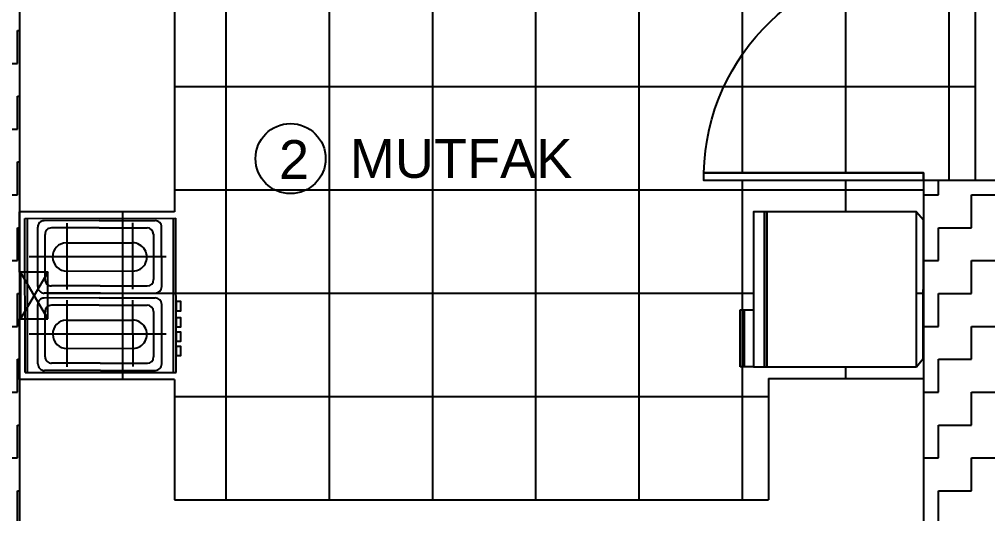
# Model space of a CAD drawing. Header units: millimetres. Extents: x 154 to 5560, y 36 to 724.
# Drawn here: x 4642.3 to 4735.7, y 170.7 to 218.4 of the extents above; entities that cross this region are included whole.
import ezdxf

# ---------------------------------------------------------------- set-up
doc = ezdxf.new("R2010")
doc.units = ezdxf.units.MM
doc.layers.add('MİMARİ PLAN', color=8, linetype='Continuous')
doc.styles.get("Standard").update_dxf_attribs({"font": 'arial.ttf'})
doc.styles.add('taho', font='tahoma.ttf')
doc.dimstyles.new('PATO', dxfattribs={"dimtxt": 0.15, "dimasz": 0.1, "dimexe": 0.02, "dimexo": 0, "dimgap": 0.1, "dimtad": 2, "dimzin": 1, "dimdsep": 46, "dimtxsty": 'taho', "dimblk": 'ARCHTICK', "dimcen": 0.1, "dimse1": 1, "dimse2": 1, "dimclrd": 256, "dimclre": 1, "dimclrt": 256, "dimadec": 0, "dimazin": 0, "dimtfac": 1, "dimtix": 1, "dimtmove": 0, "dimatfit": 3, "dimldrblk": 'ARCHTICK', "dimfxl": 1, "dimtolj": 1, "dimtzin": 0, "dimarcsym": 0})

# ---------------------------------------------------------------- blocks, each defined once
blk = doc.blocks.new('_ARCHTICK')
at = {"color": 0, "linetype": 'ByBlock', "const_width": 0.15}
blk.add_lwpolyline([(-0.5, -0.5), (0.5, 0.5)], dxfattribs=at)
blk = doc.blocks.new('*D193')
at = {"layer": 'Defpoints', "color": 0, "transparency": 16777216}
for p in [(4642.263, 242.441), (4626.476, 157.096), (4642.263, 157.096)]:
    blk.add_point(p, dxfattribs=at)
at = {"layer": 'MİMARİ PLAN', "lineweight": -2, "transparency": 16777216}
blk.add_line((4626.476, 242.441), (4626.476, 157.096), dxfattribs=at)
at = {"layer": 'MİMARİ PLAN', "lineweight": -2, "transparency": 16777216, "xscale": 0.1, "yscale": 0.1, "zscale": 0.1}
for p, rotation in [((4626.476, 242.441), 90), ((4626.476, 157.096), 270)]:
    blk.add_blockref('_ARCHTICK', p, dxfattribs=dict(at, rotation=rotation))
at = {"layer": 'MİMARİ PLAN', "transparency": 16777216, "insert": (4626.298, 199.769), "char_height": 0.15, "attachment_point": 5, "rotation": 90, "style": 'taho'}
blk.add_mtext('\\A1;85.35', dxfattribs=at)

msp = doc.modelspace()

# ---------------------------------------------------------------- hatches: boundary and pattern name
at = {"layer": 'MİMARİ PLAN', "transparency": 33554687}
h = msp.add_hatch(dxfattribs=at)
h.set_pattern_fill('ZIGZAG', color=256, style=0)
h.set_pattern_definition([(0, (4673.8374, 598.3724), (3.175, 3.175), [3.175, -3.175]), (90, (4677.0124, 598.3724), (-3.175, 3.175), [3.175, -3.175])])
h.paths.add_polyline_path([(4737.009, 202.889), (4729.529, 202.889), (4729.529, 129.669), (4737.009, 129.669)])
h.paths.add_polyline_path([(4729.529, 157.096), (4710.829, 157.096), (4710.829, 152.109), (4729.529, 152.109)])
h.paths.add_polyline_path([(4660.963, 157.096), (4642.263, 157.096), (4642.263, 242.441), (4663.958, 242.441), (4663.958, 247.428), (4637.276, 247.428), (4637.276, 152.109), (4660.963, 152.109)])
h.paths.add_polyline_path([(4707.089, 247.428), (4696.574, 247.428), (4696.574, 242.441), (4707.089, 242.441)])
at = {"layer": 'MİMARİ PLAN'}
h = msp.add_hatch(dxfattribs=at)
h.set_pattern_fill('_USER,_O', color=256, scale=9.973322, double=1, pattern_type=0)
h.set_pattern_definition([(0, (4642.263, 172.056), (0, 9.9733), []), (90, (4642.263, 172.056), (-9.9733, 6e-16), [])])
h.paths.add_polyline_path([(4729.529, 202.889), (4708.336, 202.889), (4708.336, 203.637, -0.411069), (4729.529, 224.082), (4729.529, 242.441), (4707.089, 242.441), (4704.596, 242.441), (4704.596, 227.481), (4673.742, 227.481), (4673.742, 242.441), (4663.958, 242.441), (4657.223, 242.441), (4657.223, 199.865), (4642.263, 199.865), (4642.263, 194.033), (4645.018, 194.033), (4645.018, 189.529), (4642.263, 189.529), (4642.263, 183.658), (4657.223, 183.658), (4657.223, 172.056), (4714.569, 172.056), (4714.569, 183.769), (4729.529, 183.769)])
h.paths.add_polyline_path([(4713.135, 199.865), (4714.183, 199.865), (4714.183, 199.874), (4728.864, 199.874), (4728.864, 184.884), (4714.183, 184.884), (4713.135, 184.884)], flags=16)
h.paths.add_polyline_path([(4657.846, 188.255), (4657.847, 187.361), (4657.39, 187.361), (4657.39, 186.871), (4657.847, 186.872), (4657.848, 185.978), (4657.391, 185.978), (4657.386, 191.205), (4657.843, 191.205), (4657.844, 190.312), (4657.387, 190.312), (4657.387, 189.637), (4657.844, 189.638), (4657.845, 188.745), (4657.388, 188.744), (4657.389, 188.254)], flags=16)
h.paths.add_polyline_path([(4671.648, 227.143), (4659.048, 227.143, -0.414214), (4657.801, 228.389), (4657.801, 241.863), (4672.894, 241.863), (4672.894, 228.389, -0.414214)], flags=16)
h.paths.add_polyline_path([(4670.9, 228.389), (4659.796, 228.389, -0.414214), (4658.549, 229.636), (4658.549, 237.873, -0.414214), (4658.798, 238.123), (4661.218, 238.162, -1), (4661.218, 238.515), (4662.943, 238.515, -1), (4662.943, 238.162), (4667.009, 238.162, -0.997806), (4667.01, 238.515), (4668.735, 238.515, -1), (4668.735, 238.162), (4671.897, 238.123, -0.414214), (4672.146, 237.873), (4672.146, 229.636, -0.414214)], flags=0)
h.paths.add_polyline_path([(4669.335, 239.455, -1), (4670.737, 239.455, -1)], flags=0)
h.paths.add_polyline_path([(4667.532, 239.455, -1), (4668.934, 239.455, -1)], flags=0)
h.paths.add_polyline_path([(4665.98, 238.955), (4665.329, 238.955), (4665.329, 239.255), (4665.98, 239.255)], flags=0)
h.paths.add_polyline_path([(4665.98, 239.556), (4665.329, 239.556), (4665.329, 239.856), (4665.98, 239.856)], flags=0)
h.paths.add_polyline_path([(4734.516, 224.082), (4729.529, 224.082, 0.411069), (4708.336, 203.637), (4729.529, 203.637), (4729.529, 202.889), (4734.516, 202.889)])

# ---------------------------------------------------------------- linework, layer by layer
at = {"layer": 'MİMARİ PLAN', "ltscale": 0.2}
msp.add_line((4642.263, 242.441), (4642.263, 157.096), dxfattribs=at)
at = {"layer": 'MİMARİ PLAN'}
for p, q in [((4657.223, 242.441), (4657.223, 199.865)), ((4734.516, 224.082), (4734.516, 202.889)), ((4737.009, 202.889), (4729.529, 202.889)), ((4657.223, 199.865), (4642.263, 199.865)), ((4642.821, 184.336, -1.545), (4642.805, 199.225, -1.545)), ((4643.001, 199.226, -0.034), (4643.017, 184.337, -0.034)), ((4657.143, 184.351, 0.959), (4657.128, 199.24, 0.959)), ((4657.393, 184.352, 0.959), (4657.377, 199.241, 0.959)), ((4714.451, 184.884), (4714.451, 199.874)), ((4728.864, 199.874, 0.212), (4729.533, 199.077)), ((4644.044, 192.637, -0.504), (4644.038, 198.38, 0.122)), ((4646.831, 198.784, 1.483), (4646.838, 192.375, 1.483)), ((4653.189, 198.79, 1.483), (4653.196, 192.382, 1.483)), ((4656.004, 192.641, 1.483), (4655.998, 198.385, 2.108)), ((4729.526, 185.687), (4729.533, 199.077)), ((4644.743, 193.332, -0.313), (4644.738, 197.686, 0.173)), ((4655.206, 197.697, 1.972), (4655.211, 193.32, 1.483)), ((4645.018, 189.529, 0.465), (4642.382, 194.033, 0.465)), ((4645.018, 194.033, 0.465), (4642.382, 189.529, 0.465)), ((4644.052, 185.171, -0.504), (4644.046, 190.914, 0.122)), ((4646.839, 191.318, 1.483), (4646.845, 184.91, 1.483)), ((4653.197, 191.324, 1.483), (4653.204, 184.916, 1.483)), ((4656.012, 185.176, 1.483), (4656.006, 190.919, 2.108)), ((4644.75, 185.867, -0.313), (4644.746, 190.22, 0.173)), ((4655.214, 190.231, 1.972), (4655.219, 185.854, 1.483)), ((4711.847, 184.884), (4711.847, 190.399)), ((4711.847, 190.399), (4713.135, 190.399, 0.212)), ((4712.274, 184.884), (4712.274, 190.399)), ((4728.864, 184.884, 0.212), (4729.526, 185.687)), ((4642.821, 184.336, -1.545), (4657.393, 184.352, 0.959)), ((4713.135, 184.884, 0.212), (4711.847, 184.884)), ((4657.223, 183.658), (4642.263, 183.658)), ((4657.223, 183.658), (4657.223, 172.056)), ((4714.569, 183.769), (4714.569, 172.056)), ((4714.569, 183.769), (4729.529, 183.769)), ((4657.223, 172.056), (4714.569, 172.056))]:
    msp.add_line(p, q, dxfattribs=at)
at = {"layer": 'MİMARİ PLAN', "ltscale": 0.1}
msp.add_line((4729.529, 202.889), (4729.529, 129.669), dxfattribs=at)
at = {"layer": 'MİMARİ PLAN', "extrusion": (-0.168442, -0.097498, 0.980878)}
for p, q in [((4642.805, 199.225, -0.068), (4657.377, 199.241, 2.261)), ((4649.959, 199.01, 1.139), (4644.652, 199.004, 0.227)), ((4649.972, 198.315, 1.072), (4645.352, 198.31, 0.279)), ((4649.959, 199.01, 1.139), (4655.372, 199.015, 2.069)), ((4649.972, 198.315, 1.072), (4654.591, 198.319, 1.866)), ((4646.802, 196.872, 0.385), (4653.191, 196.879, 1.483)), ((4656.434, 195.517, 1.904), (4643.197, 195.504, 1.518)), ((4646.85, 194.143, 0.122), (4653.239, 194.149, 1.22)), ((4650.07, 192.707, 0.532), (4645.369, 192.702, -0.276)), ((4650.07, 192.707, 0.532), (4654.609, 192.711, 1.312)), ((4650.082, 192.012, 0.465), (4644.67, 192.006, -0.465)), ((4650.082, 192.012, 0.465), (4655.39, 192.017, 1.377)), ((4649.967, 191.544, 1.139), (4644.659, 191.538, 0.227)), ((4649.979, 190.849, 1.072), (4645.36, 190.844, 0.279)), ((4649.967, 191.544, 1.139), (4655.379, 191.549, 2.069)), ((4649.979, 190.849, 1.072), (4654.599, 190.854, 1.866)), ((4646.81, 189.406, 0.385), (4653.199, 189.413, 1.483)), ((4656.442, 188.052, 1.904), (4643.205, 188.038, 1.518)), ((4646.858, 186.677, 0.122), (4653.247, 186.683, 1.22)), ((4650.078, 185.241, 0.532), (4645.377, 185.236, -0.276)), ((4650.078, 185.241, 0.532), (4654.616, 185.246, 1.312)), ((4650.09, 184.546, 0.465), (4644.678, 184.54, -0.465)), ((4650.09, 184.546, 0.465), (4655.398, 184.552, 1.377))]:
    msp.add_line(p, q, dxfattribs=at)
at = {"layer": 'MİMARİ PLAN'}
msp.add_lwpolyline([(4729.529, 202.889), (4708.336, 202.889), (4708.336, 203.637), (4729.529, 203.637), (4729.529, 203.637), (4729.529, 202.889), (4729.529, 203.637), (4708.336, 203.637, -0.411069), (4729.529, 224.082, -0.964706)], format="xyb", dxfattribs=at)
for points, elevation in [([(4714.183, 184.884), (4714.183, 199.865), (4713.135, 199.865), (4713.135, 184.884)], 0.212), ([(4728.864, 184.884), (4728.864, 199.874), (4714.183, 199.874), (4714.183, 184.884)], 0.212), ([(4645.018, 189.529), (4645.018, 194.033), (4642.382, 194.033), (4642.382, 189.529)], 0.465), ([(4657.386, 191.205), (4657.387, 190.312), (4657.844, 190.312), (4657.843, 191.205)], 0.959), ([(4657.387, 189.637), (4657.388, 188.744), (4657.845, 188.745), (4657.844, 189.638)], 0.959), ([(4657.389, 188.254), (4657.39, 187.361), (4657.847, 187.361), (4657.846, 188.255)], 0.959), ([(4657.39, 186.871), (4657.391, 185.978), (4657.848, 185.978), (4657.847, 186.872)], 0.959)]:
    msp.add_lwpolyline(points, close=True, dxfattribs=dict(at, elevation=elevation))
msp.add_circle((4668.443, 205.002), 3.381, dxfattribs=at)
at = {"layer": 'MİMARİ PLAN', "extrusion": (-0.169346, -0.000175163, 0.985557)}
for centre, start, end in [((-193.576, 4577.806, -786.365), 179.99997, 270), ((-192.882, 4578.504, -786.433), 179.99997, 270), ((-192.882, 4587.879, -786.433), 90, 179.99997), ((-187.825, 4588.577, -787.049), 359.99997, 90), ((-186.111, 4577.806, -786.365), 179.99997, 270), ((-185.416, 4578.504, -786.433), 179.99997, 270), ((-185.416, 4587.879, -786.433), 90, 179.99997), ((-180.359, 4588.577, -787.049), 359.99997, 90)]:
    msp.add_arc(centre, 0.623, start, end, dxfattribs=at)
at = {"layer": 'MİMARİ PLAN', "extrusion": (-0.168268, -0.106911, 0.979926)}
for centre, start, end in [((2329.104, 3955.132, -802.601), 57.10132, 148.152), ((2328.222, 3942.75, -802.534), 237.10132, 328.152), ((2335.41, 3951.215, -801.804), 57.10132, 148.152), ((2334.527, 3938.833, -801.738), 237.10132, 328.152)]:
    msp.add_arc(centre, 0.623, start, end, dxfattribs=at)
at = {"layer": 'MİMARİ PLAN', "extrusion": (-0.168442, -0.097498, 0.980878)}
for centre, start, end in [((2158.654, 4040.913, -801.532), 150.47263, 330.47263), ((2161.849, 4046.554, -801.532), 330.47263, 150.47263), ((2165.119, 4037.251, -800.805), 150.47263, 330.47263), ((2168.314, 4042.892, -800.805), 330.47263, 150.47263)]:
    msp.add_arc(centre, 1.371, start, end, dxfattribs=at)
at = {"layer": 'MİMARİ PLAN', "extrusion": (-0.168217, -0.10953, 0.979646)}
for centre, start, end in [((2372.734, 3916.931, -802.809), 236.44966, 327.52612), ((2377.767, 3924.84, -802.809), 327.52613, 56.44967), ((2378.995, 3912.946, -801.993), 236.44966, 327.52612), ((2384.028, 3920.855, -801.993), 327.52613, 56.44967)]:
    msp.add_arc(centre, 0.623, start, end, dxfattribs=at)

# ---------------------------------------------------------------- texts
at = {"layer": 'MİMARİ PLAN', "char_height": 3.74, "attachment_point": 1}
for s, width, insert in [('2', 3.74, (4667.323, 206.787)), ('MUTFAK', 29.10103, (4674.166, 206.883))]:
    msp.add_mtext_dynamic_manual_height_columns(s, width=width, gutter_width=311.666, heights=[0], dxfattribs=dict(at, insert=insert))

# ---------------------------------------------------------------- dimensions: what is measured, and where the dimension line sits
at = {"layer": 'MİMARİ PLAN'}
dim = msp.add_linear_dim(base=(4626.4764, 157.096), p1=(4642.2627, 242.4412), p2=(4642.2627, 157.096), angle=90, dimstyle='PATO', dxfattribs=at)
dim.commit()
dim.dimension.update_dxf_attribs({"geometry": '*D193', "text_midpoint": (4626.298, 199.7686)})

doc.saveas('drawing.dxf')
